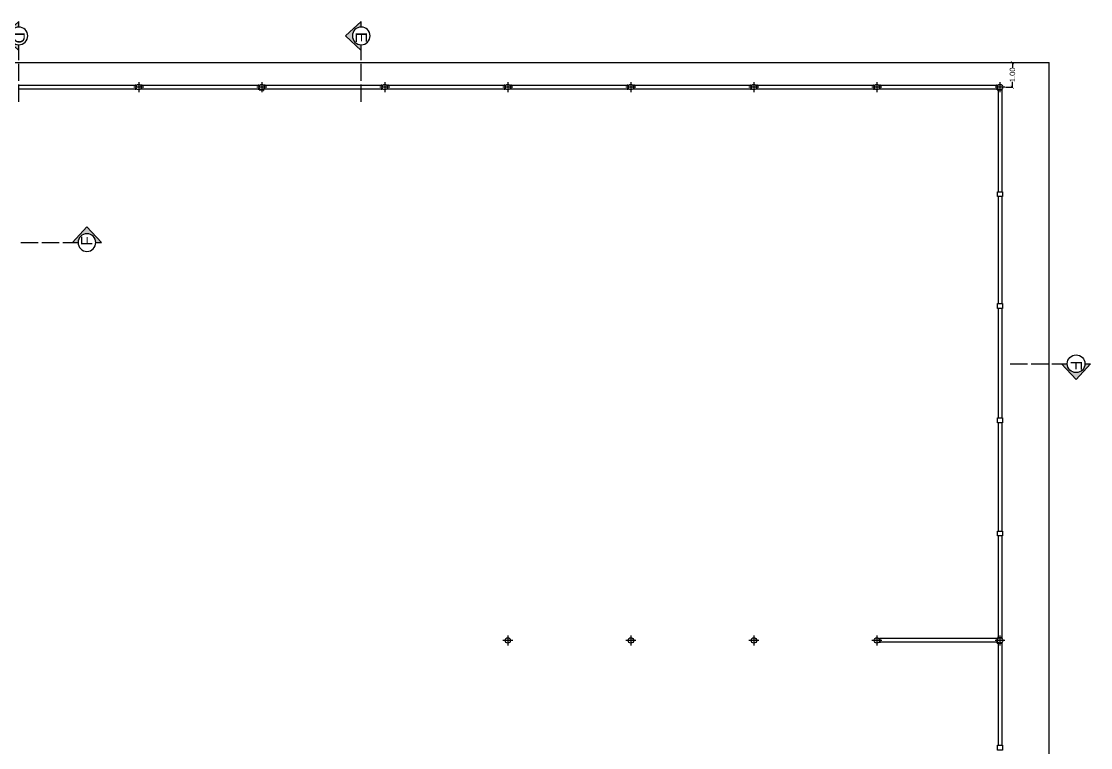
# Model space of a CAD drawing. Header units: metres. Extents: x 2 to 659295185, y -28 to 1124222152.
# Drawn here: x 654291.4 to 654334.85, y 1123366.03 to 1123395.57 of the extents above; entities that cross this region are included whole.
import ezdxf

# ---------------------------------------------------------------- set-up
doc = ezdxf.new("R2010")
doc.units = ezdxf.units.M
doc.header["$MEASUREMENT"] = 0
doc.layers.get('0').update_dxf_attribs({"linetype": 'CONTINUOUS'})
for name, color, linetype in [('Acotado', 7, 'CONTINUOUS'), ('Estructura', 1, 'CONTINUOUS'), ('PARED', 7, 'CONTINUOUS'), ('Vista 1', 4, 'CONTINUOUS')]:
    doc.layers.add(name, color=color, linetype=linetype)
doc.styles.add('FORMAT', font='swissl.ttf')
doc.dimstyles.new('1-100', dxfattribs={"dimtxt": 0.22, "dimasz": 0.13, "dimexe": 0.02, "dimexo": 0.02, "dimgap": 0.022, "dimtad": 0, "dimzin": 1, "dimdsep": 46, "dimtxsty": 'FORMAT', "dimblk": 'ARCHTICK', "dimcen": 0.02, "dimdle": 0.02, "dimazin": 0, "dimtfac": 1, "dimtofl": 0, "dimtmove": 2, "dimatfit": 3, "dimldrblk": 'ARCHTICK', "dimfxl": 1, "dimtolj": 1, "dimtzin": 1, "dimarcsym": 0})

# ---------------------------------------------------------------- blocks, each defined once
blk = doc.blocks.new('eco 220x220')
at = {"color": 8}
for p, q in [((-0.202, 0), (0.202, 0)), ((0, 0.202), (0, -0.202))]:
    blk.add_line(p, q, dxfattribs=at)
blk.add_circle((0, 0), 0.11)
blk = doc.blocks.new('detalle metalico')
at = {"layer": 'Estructura'}
for points in [[(665221.743, 1123542.564), (665221.743, 1123542.598), (665221.709, 1123542.598), (665221.709, 1123542.604), (665221.749, 1123542.604), (665221.749, 1123542.564), (665221.743, 1123542.564)], [(665221.743, 1123542.482), (665221.743, 1123542.448), (665221.709, 1123542.448), (665221.709, 1123542.442), (665221.749, 1123542.442), (665221.749, 1123542.482), (665221.743, 1123542.482)]]:
    blk.add_lwpolyline(points, dxfattribs=at)
blk.add_lwpolyline([(665221.743, 1123542.448), (665221.737, 1123542.448), (665221.737, 1123542.598), (665221.743, 1123542.598)], close=True, dxfattribs=at)
blk = doc.blocks.new('_ArchTick')
at = {"color": 0, "linetype": 'ByBlock', "const_width": 0.15}
blk.add_lwpolyline([(-0.5, -0.5), (0.5, 0.5)], dxfattribs=at)
blk = doc.blocks.new('*D2355')
at = {"layer": 'Acotado', "color": 0, "lineweight": -2, "transparency": 16777216}
for p, q in [((667607.585, 1123526.554), (667607.889, 1123526.554)), ((667607.869, 1123526.574), (667607.869, 1123526.341)), ((667607.585, 1123525.554), (667607.889, 1123525.554)), ((667607.869, 1123525.534), (667607.869, 1123525.767))]:
    blk.add_line(p, q, dxfattribs=at)
at = {"layer": 'Acotado', "color": 0, "lineweight": -2, "transparency": 16777216, "xscale": 0.13, "yscale": 0.13, "zscale": 0.13}
for p, rotation in [((667607.869, 1123526.554), 90), ((667607.869, 1123525.554), 270)]:
    blk.add_blockref('_ArchTick', p, dxfattribs=dict(at, rotation=rotation))
at = {"layer": 'Acotado', "color": 0, "transparency": 16777216, "insert": (667607.869, 1123526.054), "char_height": 0.22, "attachment_point": 5, "rotation": 90, "style": 'FORMAT'}
blk.add_mtext('\\A1;1.00', dxfattribs=at)
blk = doc.blocks.new('signo')
h = blk.add_hatch(color=256)
h.dxf.hatch_style = 1
edge = h.paths.add_edge_path()
edge.add_arc((664510.729, 1123539.908), 0.36, 180, 360)
edge.add_line((664511.089, 1123539.908), (664511.318, 1123539.908))
edge.add_line((664511.318, 1123539.908), (664510.729, 1123539.273))
edge.add_line((664510.729, 1123539.273), (664510.14, 1123539.908))
edge.add_line((664510.14, 1123539.908), (664510.369, 1123539.908))
for p, q in [((664510.14, 1123539.908), (664510.729, 1123539.273)), ((664510.14, 1123539.908), (664510.369, 1123539.908)), ((664511.318, 1123539.908), (664510.729, 1123539.273)), ((664511.089, 1123539.908), (664511.318, 1123539.908))]:
    blk.add_line(p, q)
blk.add_circle((664510.729, 1123539.908), 0.36)
blk = doc.blocks.new('sig')
for p, q in [((664508.047, 1123539.908), (664508.747, 1123539.908)), ((664508.897, 1123539.908), (664509.597, 1123539.908)), ((664509.744, 1123539.908), (664510.14, 1123539.908))]:
    blk.add_line(p, q)
blk.add_blockref('signo', (0, 0))
blk = doc.blocks.new('A$C562C02F1')
at = {"layer": 'Estructura'}
for points in [[(40.1, 18.05), (39.9, 18.05), (39.9, 18.25), (40.1, 18.25)], [(40.1, 13.5), (39.9, 13.5), (39.9, 13.7), (40.1, 13.7)], [(40.1, 8.85), (39.9, 8.85), (39.9, 9.05), (40.1, 9.05)], [(40.1, 4.25), (39.9, 4.25), (39.9, 4.45), (40.1, 4.45)], [(40.1, -4.46), (39.9, -4.46), (39.9, -4.26), (40.1, -4.26)]]:
    blk.add_lwpolyline(points, close=True, dxfattribs=at)
at = {"layer": 'PARED'}
for p, q in [((0.116, 22.577), (4.884, 22.577)), ((0.116, 22.427), (4.887, 22.427)), ((5.116, 22.577), (9.884, 22.577)), ((5.116, 22.427), (9.884, 22.427)), ((10.116, 22.577), (14.884, 22.577)), ((10.116, 22.427), (14.884, 22.427)), ((15.116, 22.577), (19.884, 22.577)), ((15.116, 22.427), (19.884, 22.427)), ((20.116, 22.577), (24.884, 22.577)), ((20.116, 22.427), (24.884, 22.427)), ((25.116, 22.577), (29.884, 22.577)), ((25.116, 22.427), (29.884, 22.427)), ((30.116, 22.577), (34.884, 22.577)), ((30.116, 22.427), (34.884, 22.427)), ((35.116, 22.577), (39.884, 22.577)), ((35.116, 22.427), (39.884, 22.427)), ((39.925, 22.386), (39.925, 18.25)), ((40.075, 22.386), (40.075, 18.25)), ((39.925, 18.05), (39.925, 13.7)), ((40.075, 18.05), (40.075, 13.7)), ((39.925, 13.5), (39.925, 9.05)), ((40.075, 13.5), (40.075, 9.05)), ((39.925, 8.85), (39.925, 4.45)), ((40.075, 8.85), (40.075, 4.45)), ((39.925, 4.25), (39.925, 0.116)), ((40.075, 4.25), (40.075, 0.116)), ((39.884, 0.075), (35.116, 0.075)), ((39.884, -0.075), (35.116, -0.075)), ((39.925, -0.116), (39.925, -4.26)), ((40.075, -0.116), (40.075, -4.26))]:
    blk.add_line(p, q, dxfattribs=at)
at = {"layer": 'Vista 1'}
for p in [(-27.68, 23.502), (42, -23.249)]:
    blk.add_line(p, (42, 23.502), dxfattribs=at)
at = {"xscale": -1}
for name, p, rotation in [('sig', (-1123539.779, -664486.142), 270), ('sig', (-1123525.865, -664486.142), 270), ('detalle metalico', (-665216.853, 1123565.025), 180), ('detalle metalico', (-665211.853, 1123565.025), 180), ('detalle metalico', (-1123532.523, -665199.351), 270), ('detalle metalico', (-665206.853, 1123565.025), 180), ('detalle metalico', (-665201.853, 1123565.025), 180), ('detalle metalico', (-665196.853, 1123565.025), 180), ('detalle metalico', (-665191.853, 1123565.025), 180), ('detalle metalico', (-665186.853, 1123565.025), 180), ('detalle metalico', (-665181.853, 1123565.025), 180), ('detalle metalico', (-1123502.523, -665199.351), 270), ('sig', (-664507.833, 1123556.09), 180), ('detalle metalico', (-665181.853, 1123542.523), 180), ('detalle metalico', (-665181.853, 1123542.523), 180), ('detalle metalico', (-1123502.523, -665221.853), 270), ('detalle metalico', (-1123502.523, -665221.853), 270)]:
    blk.add_blockref(name, p, dxfattribs=dict(at, rotation=rotation))
for p, rotation in [((665226.853, 1123565.025), 180), ((665231.853, 1123565.025), 180), ((665236.853, 1123565.025), 180), ((665241.853, 1123565.025), 180), ((665246.853, 1123565.025), 180), ((665251.853, 1123565.025), 180), ((665256.853, 1123565.025), 180), ((665256.853, 1123542.523), 180), ((-1123502.523, 665221.853), 270), ((-1123502.523, 665221.853), 270)]:
    blk.add_blockref('detalle metalico', p, dxfattribs=dict(rotation=rotation))
blk.add_blockref('sig', (-664467.635, -1123528.657))
at = {"layer": 'Estructura', "rotation": 270}
for p in [(5, 22.502), (5, 22.502), (10, 22.502), (10, 22.502), (15, 22.502), (20, 22.502), (25, 22.502), (30, 22.502), (35, 22.502), (40, 22.502), (20, 0), (25, 0), (30, 0), (35, 0), (40, 0), (40, 0)]:
    blk.add_blockref('eco 220x220', p, dxfattribs=at)
at = {"extrusion": (0, 0, -1), "insert": (-0.085, 24.74), "char_height": 0.456, "attachment_point": 1, "text_direction": (0, -1, 0), "style": 'FORMAT'}
blk.add_mtext_dynamic_manual_height_columns('D', width=0.53417, gutter_width=0.798, heights=[0], dxfattribs=at)
at = {"char_height": 0.456, "attachment_point": 1, "style": 'FORMAT'}
for s, insert, rotation in [('E', (14.276, 24.735), 270), ('F', (2.659, 16.054), 90), ('F', (43.332, 11.378), 270)]:
    blk.add_mtext_dynamic_manual_height_columns(s, width=0.53417, gutter_width=0.798, heights=[0], dxfattribs=dict(at, insert=insert, rotation=rotation))
at = {"layer": 'Acotado'}
dim = blk.add_linear_dim(base=(40.506, 23.502), p1=(40.202, 22.502), p2=(40.202, 23.502), angle=90, dimstyle='1-100', dxfattribs=at)
dim.commit()
dim.dimension.update_dxf_attribs({"geometry": '*D2355', "text_midpoint": (40.506, 23.002), "insert": (-667567.363, -1123503.052)})

msp = doc.modelspace()

# ---------------------------------------------------------------- block references
at = {"color": 5}
msp.add_blockref('A$C562C02F1', (654291.1711, 1123370.3894), dxfattribs=at)

doc.saveas('drawing.dxf')
